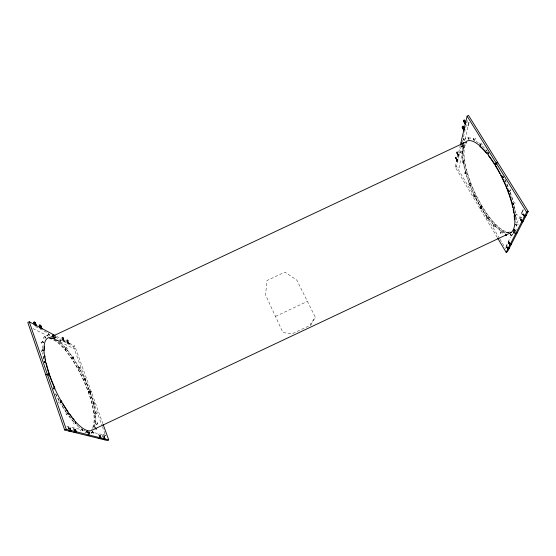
<?xml version="1.0" encoding="UTF-8"?>
<svg xmlns="http://www.w3.org/2000/svg" width="556" height="556" viewBox="0 0 556 556"><rect width="100%" height="100%" fill="white"/><g stroke="black" fill="none" stroke-linecap="round" stroke-linejoin="round"><path stroke-width="0.42" stroke-dasharray="2.78 2.08" d="M59.506 403.037L59.138 403.163M54.995 336.366L55.69 337.638L55.232 336.359M44.195 338.507C43.875 339.313 42.854 336.769 43.743 337.506M458.359 154.339C454.996 149.21 459.047 159.037 457.692 153.108M462.064 161.789C467.005 167.884 461.605 155.339 462.738 163.026M468.583 184.203C473.455 190.173 468.117 177.892 469.25 185.433M469.91 183.536L470.543 184.821M474.887 138.256L475.29 138.242M97.126 422.532C96.793 423.512 98.398 424.52 97.543 422.942C95.361 421.003 95.222 426.508 97.745 423.894M92.657 403.197C97.397 409.362 92.393 396.789 93.297 404.483M501.741 231.741C498.364 231.685 501.818 235.542 502.353 232.665C501.818 230.907 501.192 232.554 502.332 233.082M501.039 233.666L500.337 232.373M90.899 392.216C91.344 390.312 88.043 391.014 89.141 392.453C90.454 393.578 91.038 391.973 90.267 390.938M458.978 168.058L464.114 144.372M465.219 139.299L467.971 126.608M89.592 392.835L88.953 391.556M455.176 158.293L455.392 157.334L456.038 157.028L457.762 159.899L457.539 160.858L456.893 161.164L455.176 158.293L455.816 157.994L456.038 157.028M456.358 153.081L456.587 152.094L457.24 151.781L458.992 154.693L458.763 155.68L458.109 155.986L456.358 153.081L457.011 152.775L457.24 151.781M497.314 237.565L455.225 167.092L460.18 145.853M456.893 161.164L457.122 160.204L457.762 159.899M458.109 155.986L458.339 154.999L456.587 152.094M499.51 238.42L456.49 166.494L461.334 146.04M462.3 141.94L462.689 140.286M463.475 136.978L467.387 120.437M80.279 368.496C80.724 366.626 77.437 367.273 78.507 368.704C79.807 369.872 80.418 368.239 79.647 367.217M78.973 369.114L78.403 367.85M73.35 356.792C70.119 356.618 73.232 360.503 73.913 357.744C73.441 356.048 72.801 357.432 73.878 358.099M65.942 349.634C66.192 348.786 64.593 347.736 65.552 349.356C68.103 350.919 67.297 345.804 65.365 348.348M68.061 341.009C66.122 340.932 68.367 343.803 68.624 341.954C68.152 340.286 67.519 341.606 68.583 342.294M505.981 246.53L510.352 237.19M516.906 223.171L521.646 213.052M457.671 154.714L457.088 153.393M455.844 158.634C458.707 163.659 455.607 154.373 456.469 159.906M460.966 145.992L461.556 146.853L461.452 145.985M456.483 158.335L457.115 159.607M460.493 151.816C459.916 153.72 463.273 153.192 462.321 151.677C461.153 150.405 460.264 152.017 461.146 153.136M461.612 146.833L462.96 146.2L462.71 145.179M461.827 151.19L462.474 152.511M519.923 218.445L521.118 217.174L521.959 218.543M506.829 245.689L507.204 244.939L506.53 245.259M509.247 240.866L508.177 241.957L509.247 240.866L510.012 242.131M520.659 218.098L521.118 217.174M463.412 161.108L464.051 162.408M464.719 172.631C464.156 174.466 467.422 173.986 466.505 172.513C465.483 171.192 464.441 172.853 465.351 173.917M481.392 143.128L482.142 144.49L481.677 144.15M466.018 172.019L466.651 173.305M310.741 325.177L315.301 317.212L296.855 280.182L284.943 272.099L266.97 280.558L265.573 294.916L282.872 332.502L291.921 333.843L310.741 325.177L310.338 324.343L315.301 317.212M473.684 195.74C473.121 197.533 476.36 197.109 475.47 195.649C474.463 194.301 473.406 195.969 474.31 197.026M474.97 195.135L475.602 196.414M480.092 207.298C479.522 209.084 482.775 208.688 481.892 207.214C480.884 205.852 479.814 207.527 480.725 208.59M481.385 206.686L482.024 207.979M486.681 217.479C486.097 219.266 489.377 218.89 488.502 217.41C487.487 216.02 486.41 217.709 487.32 218.779M487.987 216.868L488.627 218.167M92.539 431.685L91.087 432.401L91.768 433.763M96.383 424.541L95.771 423.172M493.394 225.201C492.609 226.709 495.799 226.917 495.257 225.312C494.465 223.637 493.026 225.347 493.978 226.521M494.652 224.582L495.299 225.896M514.286 202.328L514.953 202.87L514.995 203.753M96.494 413.921C96.765 412.747 95.187 412.149 96.174 413.664C96.383 416.124 92.386 412.642 95.952 412.58M95.159 414.554L94.555 413.205M73.663 429.809L73.621 430.288M516.385 214.025L517.052 214.574L517.08 215.429M94.02 402.537L94.617 403.864M68.749 428.78L68.791 428.294L68.332 428.787M66.734 415.005L66.004 413.553L66.727 414.595M85.958 379.894C86.243 378.81 84.679 378.129 85.638 379.616C85.923 382.041 81.906 378.636 85.429 378.594M84.658 380.512L84.123 379.206M72.565 358.717L71.967 357.397M66.623 347.708L67.227 349.036M67.936 342.6L67.346 341.301M63.287 340.126C63.627 339.111 61.959 338.298 62.946 339.806C64.593 341.141 63.884 337.388 62.758 338.826M60.715 341.391C61.375 339.681 58.067 339.848 58.832 341.37C59.784 342.941 61 341.127 60.111 340.043M59.367 342.023L58.762 340.675M63.356 338.493L63.947 339.813M53.626 337.124L54.321 338.277L53.967 337.103M54.321 338.277L55.69 337.638M53.89 340.063L55.259 339.417M463.308 147.604L464.663 146.972M61.959 337.603L62.619 337.29L63.502 337.77L64.656 340.974L63.989 341.287L63.106 340.814L61.959 337.603L62.849 338.076L63.989 341.287M62.849 338.076L63.502 337.77M62.626 340.891L63.954 340.272M458.047 154.992L459.36 154.373M63.106 340.814L63.773 340.501L64.656 340.974M458.339 154.999L458.992 154.693M66.63 340.112L67.283 339.806L68.138 340.272L69.278 343.434L68.624 343.74L67.769 343.281L66.63 340.112L67.484 340.578L68.138 340.272M63.808 341.516L65.128 340.897M457.741 156.305L459.047 155.687M67.297 343.365L68.603 342.746M456.837 160.197L458.123 159.586M67.769 343.281L68.423 342.976L69.278 343.434M68.444 343.969L69.743 343.358M456.539 161.469L457.824 160.865M55.273 337.005L73.475 346.631L74.761 346.027L102.832 423.63M455.225 167.092L456.49 166.494M88.175 391.785L89.488 391.167M480.801 206.825L482.101 206.213M88.446 391.897L90.294 391.493L88.981 392.112M480.704 207.11L482.003 206.498L480.509 207.666M89.516 392.321L91.358 391.917L90.051 392.536M480.315 208.222L481.607 207.61L480.12 208.771M275.561 316.371L307.169 301.47M68.805 428.759L67.971 427.008L69.729 426.904M73.983 428.009L73.232 428.363L73.76 429.885M98.85 434.486L98.162 434.813L98.975 435.021M102.95 437.301L102.45 435.918L103.131 435.598M465.58 142.996L466.957 142.343A50.012 16.263 64.7 0 0 475.95 194.815A50.012 16.263 64.7 0 0 510.422 231.935M464.955 138.229L465.615 139.083M462.96 146.2L462.272 145.185M91.128 432.346L91.733 433.131M73.649 422.748L73.67 423.602M41.019 350.162L41.596 351.621L41.617 351.044M66.817 426.237L68.506 426.64M71.891 427.432L80.342 429.427M94.708 432.811L103.166 434.806M41.693 343.448L40.984 342.03L41.714 342.892M67.971 427.008L68.972 427.265M102.45 435.918L103.242 436.126M510.102 189.228L510.755 190.722L510.144 190.131M32.971 328.617L48.337 336.137M51.409 337.638L74.462 348.911M35.438 326.511L46.899 332.571M56.636 336.366L74.761 346.027M47.288 334.677L47.267 335.476M475.394 139.41L475.394 138.388M517.803 224.999L518.15 224.846L517.761 223.957M512.229 233.833L512.799 235.125L512.173 234.576M80.62 429.92L80.46 430.636L81.086 430.963M59.026 401.967L58.658 401.953L59.026 403.017M469.82 137.11L470.272 138.437L469.834 138.11M73.872 423.964L74.316 423.943M85.513 432.387L85.11 432.179L85.263 432.964M47.371 335.643L47.746 335.984L47.809 335.622M516.448 229.357L516.024 228.933L515.919 229.378M462.543 143.49L464.295 146.36L462.94 146.999L461.188 144.122M457.011 152.775L458.763 155.68M455.392 157.334L457.539 160.858M499.955 239.163L505.689 248.754M516.552 214.818L516.371 214.268M73.475 346.631L102.096 425.882M102.387 426.695L105.619 435.64M67.283 339.806L68.624 343.74M62.619 337.29L63.773 340.501M54.175 336.352L55.023 338.743L53.647 339.389L52.243 335.4M50.429 338.124A50.325 15.353 64.8 0 1 85.005 380.102A50.325 15.353 64.8 0 1 91.545 429.586M485.749 150.044A50.012 16.263 64.7 0 1 486.847 151.26M504.792 179.748A50.012 16.263 64.7 0 1 508.386 188.046M510.151 192.71A50.012 16.263 64.7 0 1 513.084 201.988M514.3 206.978A50.012 16.263 64.7 0 1 515.287 212.42M515.753 216.708A50.012 16.263 64.7 0 1 515.773 222.171M508.469 232.811A50.791 16.513 64.7 0 1 475.957 195.33A50.791 16.513 64.7 0 1 465.087 144.011M475.957 141.391A50.791 16.513 64.7 0 1 479.091 143.379M482.455 146.172A50.791 16.513 64.7 0 1 487.369 151.315M505.056 179.63A50.791 16.513 64.7 0 1 509.011 188.825M510.206 192.001A50.791 16.513 64.7 0 1 513.48 202.238M514.342 205.644A50.791 16.513 64.7 0 1 515.822 213.58M516.19 217.194A50.791 16.513 64.7 0 1 516.204 222.741M52.431 337.7A51.11 15.596 64.8 0 1 84.741 379.018A51.11 15.596 64.8 0 1 93.922 428.342M85.415 431.095A51.11 15.7 64.8 0 1 83.344 430.198M79.765 427.849A51.11 15.7 64.8 0 1 76.158 424.659M73.649 422.032A51.11 15.7 64.8 0 1 68.548 415.749M66.491 412.879A51.11 15.7 64.8 0 1 60.715 403.739M59.033 400.772A51.11 15.7 64.8 0 1 54.822 392.557M43.479 359.169A51.11 15.7 64.8 0 1 42.68 352.949M42.576 348.591A51.11 15.7 64.8 0 1 42.944 344.935M49.456 338.083A51.11 15.7 64.8 0 1 82.496 377.635A51.11 15.7 64.8 0 1 92.532 428.996M77.861 425.708A50.325 15.457 64.8 0 1 76.658 424.603M73.587 421.427A50.325 15.457 64.8 0 1 69.069 415.916M66.101 411.781A50.325 15.457 64.8 0 1 61.285 404.156M59.207 400.501A50.325 15.457 64.8 0 1 55.058 392.425M43.757 358.759A50.325 15.457 64.8 0 1 43.319 355.631M43.111 353.449A50.325 15.457 64.8 0 1 43.007 351.663M49.032 338.778A50.325 15.457 64.8 0 1 82.316 377.739A50.325 15.457 64.8 0 1 91.74 428.926M505.432 233.138A50.791 16.409 64.7 0 1 473.712 193.975A50.791 16.409 64.7 0 1 463.718 144.657M509.032 232.589A50.012 16.159 64.7 0 1 475.123 196.393A50.012 16.159 64.7 0 1 465.087 143.566"/><path stroke-width="0.83" d="M464.983 121.479L465.094 122.132M104.139 436.634C105.181 439.845 104.452 435.133 103.882 437.357M468.152 125.76L468.889 122.376M464.621 128.603L463.106 126.142L462.404 126.476L462.147 127.616L464.031 130.688M465.462 124.551L463.551 121.444L463.815 120.27L464.531 119.929L466.067 122.424M462.842 127.289L463.106 126.142M506.905 246.572L507.065 247.274M460.368 145.04L467.109 116.162L468.562 115.474L528.2 211.475L507.454 251.708L506.134 252.334L497.759 238.302M495.368 165.146C494.604 161.247 497.328 165.368 495.618 164.416M495.876 163.686L496.133 162.957L497.62 162.255L497.467 163.172M39.872 326.636L40.282 327.825M521.646 213.052L523.099 209.939M506.134 252.334L526.671 212.19L528.2 211.475M508.024 249.13L509.081 248.066L508.024 249.13L506.905 247.253M522.828 214.171L524.53 216.937L525.01 215.992M510.762 244.8L511.159 244.035L510.081 245.12L510.762 244.8L509.331 242.451M524.53 216.937L525.767 215.638M45.773 374.862L47.281 374.153C49.748 377.197 48.372 372.673 47.99 374.438M55.12 335.56L29.273 321.778L27.8 322.473L64.691 430.01L66.24 429.281L108.719 439.893L103.124 424.443M68.756 431.018L70.285 430.295M524.718 216.013L526.226 215.304M70.091 431.345L71.613 430.622M524.072 217.271L525.58 216.562M74.017 432.311L75.526 431.602M522.188 220.961L523.669 220.259M75.519 432.408L76.269 432.061L74.56 432.172L75.519 432.408L74.726 430.135M75.31 432.631L76.804 431.922M521.563 222.171L523.043 221.476M511.437 232.401L91.865 430.302A51.11 15.596 64.8 0 1 54.648 388.234A51.11 15.596 64.8 0 1 50.109 337.416L465.045 142.399M87.605 435.654L89.043 434.98L87.494 430.608M517.073 233.061L515.655 233.728L513.257 229.795M98.933 438.441L100.316 437.794M510.2 244.39L511.562 243.743M100.017 438.712L101.394 438.065M509.678 245.404L511.033 244.765M103.221 439.497L104.584 438.858M508.135 248.421L509.477 247.788M104.271 439.761L105.626 439.122M507.628 249.408L508.969 248.775M108.719 439.893L107.377 440.526L64.691 430.01M34.555 325.114L33.589 322.327L34.312 321.993L35.362 322.556L36.564 326.024M35.362 322.556L34.639 322.897L33.589 322.327M463.551 121.444L464.26 121.111M42.047 328.943L40.852 325.524L39.837 324.975L39.128 325.309L40.081 328.054M40.143 325.858L40.852 325.524M103.84 436.745L104.333 437.308M74.789 429.281L75.54 430.629M505.668 234.396L506.342 235.758L505.703 234.993M465.073 121.368L465.636 122.077M103.166 434.806L105.696 435.404M69.305 430.879L71.064 430.761L70.07 430.518M48.692 374.723L49.387 375.001M523.509 214.025L523.286 214.47L523.995 215.492M509.588 243.827L508.928 242.736M40.011 326.636L40.657 327.818M69.729 427.981L70.299 429.42L69.743 429.017M104.229 437.989L104.41 437.489M521.236 219.217C519.985 218.16 521.653 221.559 521.604 219.954M507.357 247.719C505.828 244.925 507.447 249.435 507.162 247.274M75.199 430.657L74.81 429.955M99.802 435.772L100.198 437.037L99.774 436.634M34.701 323.863L35.007 324.377M53.112 336.22L52.702 335.066L53.432 336.06M463.94 128.804L463.6 128.109M467.109 116.162L526.671 212.19M524.426 215.2L525.281 216.583M463.815 120.27L465.74 123.383M462.404 126.476L464.295 129.548M523.863 214.421L524.051 214.811M463.336 142.586L463.572 143.114M463.169 143.295L462.891 142.6M53.612 334.754L54.175 336.352M39.837 324.975L41.033 328.401M34.312 321.993L35.514 325.469M29.273 321.778L66.24 429.281M74.08 419.613A50.325 15.353 64.8 0 1 73.086 418.425M72.078 417.188A50.325 15.353 64.8 0 1 69.549 413.845M68.034 411.711A50.325 15.353 64.8 0 1 62.786 403.447M61.938 401.981A50.325 15.353 64.8 0 1 61.097 400.494M54.829 387.963A50.325 15.353 64.8 0 1 50.012 375.925M49.741 375.147A50.325 15.353 64.8 0 1 46.245 363.096M45.696 360.538A50.325 15.353 64.8 0 1 45.383 358.877M45.112 357.258A50.325 15.353 64.8 0 1 44.89 355.701M44.452 350.12A50.325 15.353 64.8 0 1 44.619 346.221M465.24 142.308A50.791 16.409 64.7 0 1 502.214 177.524A50.791 16.409 64.7 0 1 510.047 233.054M479.772 146.311A50.012 16.159 64.7 0 1 486.479 153.227M488.592 155.861A50.012 16.159 64.7 0 1 494.312 164.034M495.236 165.507A50.012 16.159 64.7 0 1 499.893 173.632M500.706 175.175A50.012 16.159 64.7 0 1 501.491 176.718M501.88 177.496A50.012 16.159 64.7 0 1 507.197 189.492M507.489 190.235A50.012 16.159 64.7 0 1 511.61 202.683M511.833 203.531A50.012 16.159 64.7 0 1 512.834 207.673M513.167 209.278A50.012 16.159 64.7 0 1 513.827 213.108M514.147 215.645A50.012 16.159 64.7 0 1 514.411 219.87M54.085 388.901C52.952 389.422 53.327 386.142 54.085 388.901M49.227 335.115L48.462 333.954L49.227 335.115M44.96 362.359C43.785 362.741 44.237 359.676 44.96 362.359M45.62 337.839L44.834 336.665L45.62 337.839M43.236 342.545L42.43 341.349L43.236 342.545M43.166 350.69C41.95 350.94 42.499 348.112 43.166 350.69M41.366 327.484L40.581 326.302L41.366 327.484M35.876 324.544L35.07 323.342L35.876 324.544M461.529 142.982L462.224 144.254L461.529 142.982M462.849 127.991L463.572 129.298L462.849 127.991M464.267 121.82L464.941 123.175L464.267 121.82M463.537 138.944L464.246 140.237L463.572 138.875M468.145 137.784L468.868 139.097L468.145 137.784M473.469 138.812L474.205 140.154L473.469 138.812M479.939 143.809L480.69 145.172L479.939 143.809M487.911 152.476L488.675 153.859L487.911 152.476M100.594 436.724L99.913 435.487L100.594 436.724M96.16 429.121L95.479 427.877L96.16 429.121M502.617 176.176L503.402 177.593L502.617 176.176M93.234 432.95L92.539 431.685L93.234 432.95M89.711 433.353L89.002 432.068L89.711 433.353M87.313 432.742L86.597 431.442L87.313 432.742M508.483 190.006L509.268 191.424L508.483 190.006M82.552 430.413L81.822 429.1L82.552 430.413M512.813 203.023L513.591 204.441L512.813 203.023M514.925 214.713L515.697 216.11L514.925 214.713M508.608 242.68L509.317 243.994L508.608 242.68M75.915 430.455C74.525 430.337 75.505 427.863 75.915 430.455M510.63 234.493L511.36 235.827L510.679 234.444M75.804 423.387L75.06 422.053L75.804 423.387M513.341 231.935L514.085 233.298L513.341 231.935M514.481 229.656L515.231 231.018L514.481 229.656M515.878 224.429L516.635 225.812L515.878 224.429M70.709 429.135C69.264 429.017 70.292 426.494 70.709 429.135M520.409 219.182L521.194 220.6L520.409 219.182M522.897 214.22L523.696 215.665L522.897 214.22M68.256 414.199C66.831 414.018 67.86 411.642 68.256 414.199M61.021 402.468C59.555 402.238 60.632 399.91 61.021 402.468M522.48 220.94L522.014 221.844L523.217 220.586L522.48 220.94M100.108 437.989L99.413 438.316L100.914 438.191L100.108 437.989M104.375 439.052L103.694 439.372L105.16 439.247L104.375 439.052"/></g></svg>
